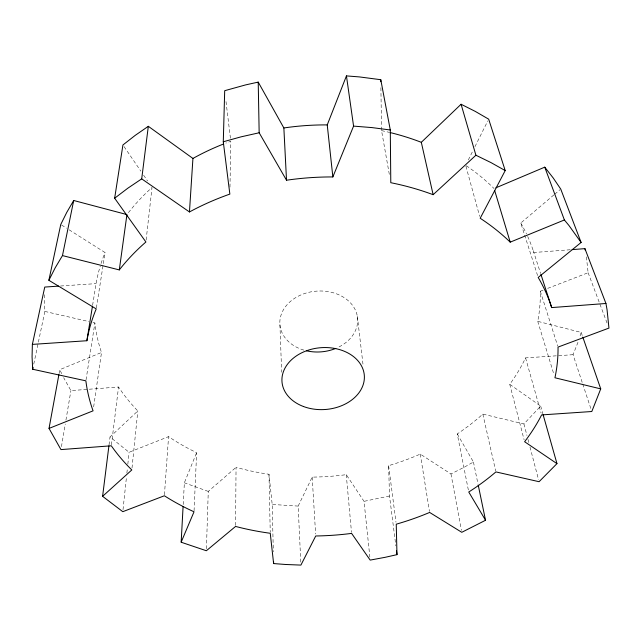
<?xml version="1.0" encoding="UTF-8"?>
<svg xmlns="http://www.w3.org/2000/svg" width="641" height="641" viewBox="0 0 641 641"><rect width="100%" height="100%" fill="white"/><g stroke="black" fill="none" stroke-linecap="round" stroke-linejoin="round"><path stroke-width="0.48" stroke-dasharray="3.21 2.4" d="M235.584 525.444L236.048 467.329A223.405 175.794 -4.4 0 0 268.98 474.26L272.201 504.459L273.33 551.749M229.975 187.124L230.8 141.26A223.405 175.794 -4.4 0 0 225.848 143.103M44.405 294.724L44.846 311.422L33.693 364.425M206.418 548.76L208.269 491.423L236.048 467.329M194.063 510.805L196.635 452.642A223.405 175.794 -4.4 0 1 168.567 436.641L129.089 452.282L110.028 436.978L137.815 410.953A223.405 175.794 -4.4 0 1 118.537 387.004L70.911 390.609L63.651 377.669M183.19 504.563L184.368 482.793L196.635 452.642M164.441 494.78L168.567 436.641M132.006 467.986L137.815 410.953M123.008 509.699L126.469 477.032M126.886 473.074L127.415 468.122M127.831 464.164L129.089 452.282M146.132 239.998L152.021 187.484A223.405 175.794 -4.4 0 0 127.391 213.99M111.43 444.806L118.537 387.004M109.034 444.894L110.028 436.978M93.65 406.883L101.502 352.486A223.405 175.794 -4.4 0 1 94.892 322.96L92.969 322.519M86.03 379.857L94.892 322.96M96.39 307.928L105.068 252.546L67.441 228.741M92.592 305.292L96.086 283.634A223.405 175.794 -4.4 0 1 100.252 266.087M61.448 446.649L65.27 424.038M65.935 420.103L70.911 390.609M59.084 373.575L59.805 369.657L101.502 352.486M543.055 290.157L540.291 291.222A223.405 175.794 -4.4 0 1 537.735 321.349L581.187 332.415L579.881 336.661M577.982 342.278L573.046 354.697L582.429 383.102M300.773 562.101L298.161 506.086L312.183 477.112A223.405 175.794 -4.4 0 0 346.252 474.661L364.032 501.342L369.865 557.109M468.315 159.97L473.178 150.21M474.949 146.661L487.793 120.933M573.046 354.697L525.564 357.894A223.405 175.794 -4.4 0 1 509.747 384.32L540.683 406.098L523.921 423.949L482.833 414.102A223.405 175.794 -4.4 0 1 457.257 433.925L468.363 490.069M537.591 275.574L520.78 223.036L553.96 194.84M554.713 194.199L559.986 189.712M457.257 433.925L473.435 462.009L465.158 466.704L450.968 473.963L420.272 454.092A223.405 175.794 -4.4 0 1 388.63 465.654L389.504 496.006L395.858 545.86M547.654 288.378L588.118 272.737L586.307 256.176M389.504 496.006L364.032 501.342M570.194 249.758L533.825 252.506A223.405 175.794 -4.4 0 0 527.639 236.361M60.542 286.006L96.086 283.634M298.161 506.086L272.201 504.459M44.846 311.422L89.115 321.63M208.269 491.423L184.368 482.793M61.592 225.031L66.608 228.212M124.05 146.605L140.836 171.131M143.632 175.217L147.55 180.946M61.68 373.687L59.805 369.657M588.118 272.737L607.211 323.481M581.187 332.415L582.493 336.18M582.741 384.055L591.178 409.623M533.216 250.631L540.595 273.403M540.291 291.222L557.734 346.14M537.735 321.349L554.064 374.905M540.683 406.098L542.855 413.765M525.564 357.894L541.076 413.02M465.919 166.259L479.66 216.338M523.921 423.949L526.958 435.495M527.968 439.349L528.977 443.203M529.987 447.049L538.576 479.78M509.747 384.32L524.114 439.814M482.833 414.102L495.677 470.951M473.435 462.009L478.066 484.316M450.968 473.963L461.416 530.355M380.898 87.697L381.547 130.62L389.399 174.849M420.272 454.092L429.478 511.47M388.63 465.654L395.986 522.199M226.009 101.599L230.44 138.288M357.349 316.358L363.239 366.404M346.252 474.661L351.508 532.391M312.183 477.112L315.612 533.985M279.925 324.803L281.655 372.237M268.98 474.26L270.238 532.27M101.062 263.499A223.405 175.794 -4.4 0 1 105.068 252.546M381.547 130.62A223.405 175.794 -4.4 0 1 389.255 132.35M466.311 165.739A223.405 175.794 -4.4 0 1 494.083 188.574M520.78 223.036A223.405 175.794 -4.4 0 1 526.501 233.909M303.866 350.114A38.973 30.456 -4.4 0 1 287.032 304.779A38.973 30.456 -4.4 0 1 347.839 300.365A38.973 30.456 -4.4 0 1 337.478 347.67"/><path stroke-width="0.96" d="M189.456 211.955L192.933 158.447L148.319 126.309L141.701 178.863L189.456 211.955A236.89 179.143 -4.4 0 1 229.855 194.103L223.284 141.773L224.695 90.693L245.495 84.933L258.219 82.104L283.859 127.968L286.519 180.225A236.89 179.143 -4.4 0 1 332.855 176.94L353.576 126.117L346.444 75.902L359.425 76.92L380.778 79.708L390.289 129.987L390.794 182.709A236.89 179.143 -4.4 0 1 433.132 194.688L475.902 155.226L461.079 104.251L421.313 142.318L433.132 194.688M478.266 485.285L485.517 520.204L484.067 521.013L461.776 532.302L429.63 512.439A236.89 179.143 -4.4 0 1 396.25 524.186L396.979 554.657L385.313 557.277L370.178 560.098L351.605 533.392A236.89 179.143 -4.4 0 1 315.733 535.98L300.909 565.098L285.533 564.481L273.619 563.567L270.254 533.272A236.89 179.143 -4.4 0 1 235.576 526.429L206.354 550.739L182.709 542.751L181.163 542.158L183.086 506.542M58.571 286.134L44.75 287.056L32.37 344.393L32.066 356.893L32.683 369.248L85.878 380.842A236.89 179.143 -4.4 0 0 93.073 410.841L49.028 428.412L60.951 449.597L111.31 445.791A236.89 179.143 -4.4 0 0 131.806 469.949L102.6 496.318L122.792 511.678L164.376 495.765A236.89 179.143 -4.4 0 0 194.023 511.79L181.163 542.158M102.6 496.318L108.914 445.88M48.868 280.301L55.166 267.858L62.473 255.591L119.298 269.917L126.934 214.583L73.699 200.497L66.752 212.403L60.759 224.502L48.868 280.301L96.23 308.914A236.89 179.143 -4.4 0 0 86.888 340.732L32.37 344.393M119.298 269.917A236.89 179.143 -4.4 0 1 145.908 241.986L114.651 198.229L122.928 144.97L135.235 135.355L148.319 126.309M86.888 340.732L92.44 306.278M49.028 428.412L58.908 374.552M62.473 255.591L73.699 200.497M32.683 369.248L33.084 367.317M582.821 337.118L600.729 388.879L591.803 411.514L541.613 414.919A236.89 179.143 -4.4 0 1 524.61 441.729L556.965 463.635L539.081 481.703L495.902 471.912A236.89 179.143 -4.4 0 1 468.747 492L485.517 520.204M332.855 176.94L327.239 124.907L346.444 75.902M461.079 104.251L475.229 111.374L488.674 119.162L505.212 170.586L480.189 218.26A236.89 179.143 -4.4 0 1 510.212 242.146L564.384 219.967L568.928 225.464L581.107 242.466L538.192 277.449A236.89 179.143 -4.4 0 1 551.677 307.584L605.937 303.481L607.043 309.635L608.95 328.088L558.031 347.093A236.89 179.143 -4.4 0 1 554.938 377.773L600.729 388.879M114.651 198.229L127.759 188.254L141.701 178.863M495.926 187.797L544.746 167.157L553.199 177.958L560.739 189.071L581.107 242.466M223.284 141.773L241.04 136.845L259.164 132.775L286.519 180.225M572.157 249.613L584.937 248.644L605.937 303.481M353.576 126.117L372.06 127.599L390.289 129.987M475.902 155.226L490.934 162.566L505.212 170.586M544.746 167.157L564.384 219.967M540.908 274.348L551.677 307.584M494.66 190.489L510.212 242.146M543.127 414.727L556.965 463.635M584.937 248.644L585.241 250.15M396.483 550.747L396.979 554.657M273.571 561.596L273.619 563.567M258.219 82.104L259.164 132.775M380.778 79.708L380.81 81.703M192.933 158.447A223.405 175.794 -4.4 0 1 223.397 144.057M283.859 127.968A223.405 175.794 -4.4 0 1 327.239 124.907M390.105 132.551A223.405 175.794 -4.4 0 1 421.313 142.318M335.78 348.408A38.973 30.456 -4.4 0 1 306.454 350.795M303.401 406.482A41.288 30.976 -4.4 0 0 364.376 376.459A41.288 30.976 -4.4 0 0 301.671 352.838A41.288 30.976 -4.4 0 0 303.401 406.482"/></g></svg>
